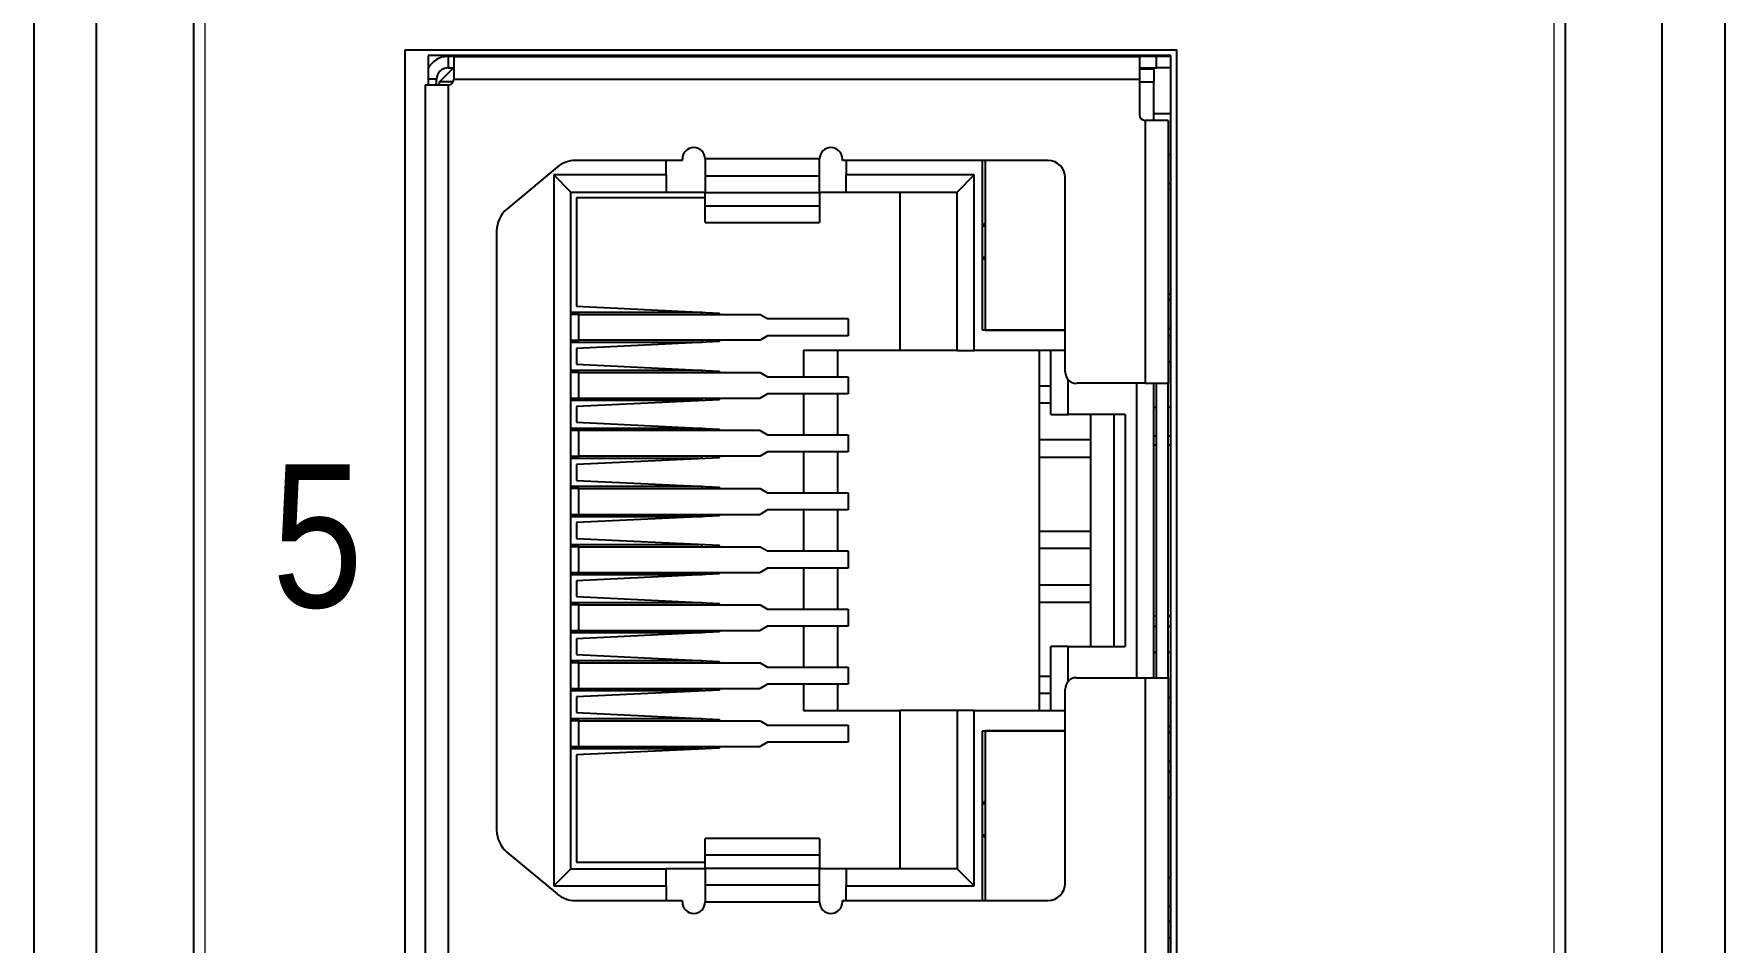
# Model space of a CAD drawing. Header units: inches. Extents: x 0 to 316, y -1 to 150.
# Drawn here: x 257.8278 to 258.1197, y 27.7797 to 27.9364 of the extents above; entities that cross this region are included whole.
import ezdxf

# ---------------------------------------------------------------- set-up
doc = ezdxf.new("R2010")
doc.units = ezdxf.units.IN
doc.header["$MEASUREMENT"] = 0
doc.styles.add('尺寸标注Arial', font='arial.ttf', dxfattribs={"width": 0.7})

# ---------------------------------------------------------------- blocks, each defined once
blk = doc.blocks.new('AB 1783-US5T')
at = {"color": 2}
for p, q in [((-0.5925, 4.5177), (-0.5925, 0.0001)), ((0.5728, 0), (0.5728, 4.5177)), ((-0.5493, 0.0001), (-0.5492, 4.5079)), ((0.5295, 0), (0.5295, 4.5079)), ((-0.4823, 0.1673), (-0.4823, 4.3406)), ((0.4626, 4.3406), (0.4626, 0.1673)), ((0.1909, 3.8799), (-0.3209, 3.8799)), ((-0.3209, 3.8799), (-0.3209, 3.8597)), ((-0.3043, 3.8705), (-0.313, 3.8618)), ((-0.3071, 3.8793), (-0.3071, 3.8715)), ((-0.3031, 3.8793), (-0.3071, 3.8793)), ((-0.3071, 3.8715), (-0.3031, 3.8715)), ((-0.3031, 3.8705), (-0.3043, 3.8705)), ((-0.3032, 3.8799), (-0.3032, 3.8793)), ((-0.3032, 3.8715), (-0.3032, 3.8705)), ((-0.3031, 3.8799), (-0.3031, 3.8793)), ((-0.3031, 3.8793), (-0.3031, 3.8636)), ((-0.3031, 3.8793), (0.1693, 3.8793)), ((0.0684, 3.8793), (0.0688, 3.8797)), ((0.0688, 3.8797), (0.069, 3.8799)), ((0.0773, 3.8793), (0.0778, 3.8799)), ((0.1078, 3.8793), (0.1072, 3.8799)), ((0.1161, 3.8799), (0.1163, 3.8797)), ((0.1163, 3.8797), (0.1166, 3.8793)), ((0.1693, 3.8799), (0.1693, 3.8793)), ((0.1693, 3.8793), (0.1693, 3.8636)), ((0.1811, 3.8793), (0.1693, 3.8793)), ((0.1693, 3.8715), (0.1811, 3.8715)), ((0.1791, 3.8705), (0.1693, 3.8705)), ((0.1791, 3.8705), (0.1791, 3.8618)), ((0.1811, 3.8715), (0.1811, 3.8793)), ((0.1909, 3.8793), (0.1811, 3.8793)), ((0.1909, 3.8715), (0.1811, 3.8715)), ((0.1909, 1.5846), (0.1909, 3.8799)), ((-0.3228, 3.8597), (-0.3228, 1.5959)), ((-0.3228, 3.8597), (-0.3071, 3.8597)), ((-0.315, 3.8636), (-0.3209, 3.8636)), ((-0.315, 3.8597), (-0.315, 3.8636)), ((-0.313, 3.8597), (-0.313, 3.8618)), ((-0.3036, 3.8618), (-0.313, 3.8618)), ((-0.3071, 3.8597), (-0.3071, 1.5959)), ((-0.3031, 3.8636), (0.1693, 3.8636)), ((0.1693, 3.8636), (0.1693, 3.8392)), ((0.1693, 3.8618), (0.1791, 3.8618)), ((0.1791, 3.8353), (0.1791, 3.8618)), ((0.1732, 3.8353), (0.1732, 3.6542)), ((0.189, 3.8353), (0.1732, 3.8353)), ((0.1909, 3.8398), (0.1791, 3.8398)), ((0.189, 3.8353), (0.189, 3.6542)), ((0.1909, 3.8116), (0.189, 3.8116)), ((-0.2319, 3.8031), (-0.2665, 3.7742)), ((-0.1457, 3.8077), (-0.2193, 3.8077)), ((-0.1567, 3.7977), (-0.1567, 3.8077)), ((-0.1457, 3.8087), (-0.1457, 3.8077)), ((-0.0512, 3.8087), (-0.1299, 3.8087)), ((-0.1299, 3.8087), (-0.1299, 3.7969)), ((-0.0512, 3.7969), (-0.0512, 3.8087)), ((-0.0354, 3.8077), (-0.0354, 3.8087)), ((0.1063, 3.8077), (-0.0354, 3.8077)), ((-0.0327, 3.8077), (-0.0327, 3.7977)), ((0.061, 3.8077), (0.061, 3.691)), ((0.063, 3.8077), (0.063, 3.6908)), ((-0.1567, 3.7977), (-0.2343, 3.7977)), ((-0.2343, 3.7977), (-0.2224, 3.7858)), ((-0.2343, 3.7977), (-0.2343, 3.3079)), ((-0.1567, 3.7977), (-0.1567, 3.7858)), ((-0.0512, 3.7969), (-0.1299, 3.7969)), ((-0.1299, 3.7969), (-0.1299, 3.7856)), ((-0.0512, 3.7856), (-0.0512, 3.7969)), ((0.0555, 3.7977), (-0.0327, 3.7977)), ((-0.0327, 3.7858), (-0.0327, 3.7977)), ((0.0555, 3.7977), (0.0437, 3.7858)), ((0.0555, 3.6768), (0.0555, 3.7977)), ((0.1181, 3.662), (0.1181, 3.7959)), ((0.189, 3.7919), (0.1909, 3.7919)), ((-0.2224, 3.7858), (-0.1567, 3.7858)), ((-0.2224, 3.3197), (-0.2224, 3.7858)), ((-0.2185, 3.7819), (-0.2185, 3.7073)), ((-0.1299, 3.7819), (-0.2185, 3.7819)), ((-0.1567, 3.7858), (-0.1299, 3.7858)), ((-0.1299, 3.7856), (-0.0512, 3.7856)), ((-0.1299, 3.7763), (-0.1299, 3.7856)), ((-0.0512, 3.7763), (-0.1299, 3.7763)), ((-0.1299, 3.765), (-0.1299, 3.7763)), ((-0.0512, 3.7858), (-0.0327, 3.7858)), ((-0.0512, 3.7856), (-0.0512, 3.7763)), ((-0.0512, 3.7763), (-0.0512, 3.765)), ((-0.0327, 3.7858), (0.0437, 3.7858)), ((0.0043, 3.7858), (0.0043, 3.6768)), ((0.0437, 3.6768), (0.0437, 3.7858)), ((-0.1299, 3.765), (-0.0512, 3.765)), ((0.061, 3.7626), (0.063, 3.7646)), ((-0.2736, 3.7591), (-0.2736, 3.3464)), ((0.061, 3.7626), (0.063, 3.7626)), ((0.061, 3.741), (0.063, 3.739)), ((0.061, 3.741), (0.063, 3.741)), ((-0.2185, 3.7073), (-0.1201, 3.7026)), ((0.189, 3.7158), (0.1909, 3.7158)), ((0.1909, 3.7116), (0.189, 3.7116)), ((-0.1319, 3.703), (-0.2224, 3.703)), ((-0.2171, 3.7016), (-0.2224, 3.7016)), ((-0.2171, 3.6839), (-0.2171, 3.7016)), ((-0.2171, 3.7016), (-0.0921, 3.7016)), ((-0.1319, 3.7016), (-0.1319, 3.703)), ((-0.1201, 3.7016), (-0.1201, 3.7026)), ((-0.0921, 3.7016), (-0.0871, 3.6987)), ((-0.0871, 3.6987), (-0.0314, 3.6987)), ((-0.0314, 3.6987), (-0.0314, 3.6869)), ((-0.2224, 3.6839), (-0.2171, 3.6839)), ((-0.2224, 3.6825), (-0.1319, 3.6825)), ((-0.1201, 3.6829), (-0.2185, 3.6782)), ((-0.0921, 3.6839), (-0.2171, 3.6839)), ((-0.1319, 3.6825), (-0.1319, 3.6839)), ((-0.1201, 3.6829), (-0.1201, 3.6839)), ((-0.0871, 3.6869), (-0.0921, 3.6839)), ((-0.0314, 3.6869), (-0.0871, 3.6869)), ((0.061, 3.691), (0.1181, 3.691)), ((0.063, 3.6908), (0.1181, 3.6908)), ((0.189, 3.6919), (0.1909, 3.6919)), ((0.1909, 3.6866), (0.189, 3.6866)), ((-0.2185, 3.6782), (-0.2185, 3.6673)), ((-0.0622, 3.6768), (-0.0622, 3.6587)), ((0.0043, 3.6768), (-0.0622, 3.6768)), ((-0.0386, 3.6587), (-0.0386, 3.6768)), ((0.0437, 3.6768), (0.0043, 3.6768)), ((0.0437, 3.6768), (0.0555, 3.6768)), ((0.1181, 3.6768), (0.0555, 3.6768)), ((0.1004, 3.4288), (0.1004, 3.6768)), ((0.1083, 3.6327), (0.1083, 3.6768)), ((-0.1319, 3.663), (-0.2224, 3.663)), ((-0.2171, 3.6616), (-0.2224, 3.6616)), ((-0.2185, 3.6673), (-0.1201, 3.6626)), ((-0.2171, 3.6439), (-0.2171, 3.6616)), ((-0.2171, 3.6616), (-0.0921, 3.6616)), ((-0.1319, 3.6616), (-0.1319, 3.663)), ((-0.1201, 3.6616), (-0.1201, 3.6626)), ((-0.0921, 3.6616), (-0.0871, 3.6587)), ((0.189, 3.6689), (0.1909, 3.6689)), ((-0.0871, 3.6587), (-0.0314, 3.6587)), ((-0.0314, 3.6587), (-0.0314, 3.6469)), ((0.1083, 3.6522), (0.1004, 3.6522)), ((0.1201, 3.6327), (0.1201, 3.6568)), ((0.1732, 3.6542), (0.126, 3.6542)), ((0.1673, 3.6542), (0.1673, 3.4514)), ((0.1732, 3.6542), (0.189, 3.6542)), ((0.1791, 3.4514), (0.1791, 3.6542)), ((0.1811, 3.4514), (0.1811, 3.6542)), ((0.189, 3.4514), (0.189, 3.6542)), ((-0.2224, 3.6439), (-0.2171, 3.6439)), ((-0.2224, 3.6425), (-0.1319, 3.6425)), ((-0.1201, 3.6429), (-0.2185, 3.6382)), ((-0.2185, 3.6382), (-0.2185, 3.6273)), ((-0.2171, 3.6439), (-0.0921, 3.6439)), ((-0.1319, 3.6425), (-0.1319, 3.6439)), ((-0.1201, 3.6429), (-0.1201, 3.6439)), ((-0.0871, 3.6469), (-0.0921, 3.6439)), ((-0.0314, 3.6469), (-0.0871, 3.6469)), ((-0.0622, 3.6469), (-0.0622, 3.6187)), ((-0.0386, 3.6187), (-0.0386, 3.6469)), ((0.1083, 3.6404), (0.1004, 3.6404)), ((0.1811, 3.6376), (0.1791, 3.6376)), ((0.1909, 3.6376), (0.189, 3.6376)), ((-0.2185, 3.6273), (-0.1201, 3.6226)), ((0.1083, 3.6327), (0.1201, 3.6327)), ((0.1594, 3.6327), (0.1201, 3.6327)), ((0.1358, 3.4729), (0.1358, 3.6327)), ((0.1516, 3.6327), (0.1516, 3.4729)), ((0.1594, 3.6327), (0.1594, 3.4729)), ((-0.1319, 3.623), (-0.2224, 3.623)), ((-0.2171, 3.6216), (-0.2224, 3.6216)), ((-0.2171, 3.6039), (-0.2171, 3.6216)), ((-0.0921, 3.6216), (-0.2171, 3.6216)), ((-0.1319, 3.6216), (-0.1319, 3.623)), ((-0.1201, 3.6216), (-0.1201, 3.6226)), ((-0.0921, 3.6216), (-0.0871, 3.6187)), ((-0.0871, 3.6187), (-0.0314, 3.6187)), ((-0.0314, 3.6187), (-0.0314, 3.6069)), ((0.1358, 3.6152), (0.1004, 3.6152)), ((0.1791, 3.6179), (0.1811, 3.6179)), ((0.189, 3.6179), (0.1909, 3.6179)), ((-0.2224, 3.6039), (-0.2171, 3.6039)), ((-0.2224, 3.6025), (-0.1319, 3.6025)), ((-0.1201, 3.6029), (-0.2185, 3.5982)), ((-0.0921, 3.6039), (-0.2171, 3.6039)), ((-0.1319, 3.6025), (-0.1319, 3.6039)), ((-0.1201, 3.6029), (-0.1201, 3.6039)), ((-0.0871, 3.6069), (-0.0921, 3.6039)), ((-0.0314, 3.6069), (-0.0871, 3.6069)), ((-0.0622, 3.6069), (-0.0622, 3.5787)), ((-0.0386, 3.5787), (-0.0386, 3.6069)), ((0.1004, 3.6034), (0.1358, 3.6034)), ((0.1791, 3.6118), (0.1811, 3.6118)), ((0.189, 3.6118), (0.1909, 3.6118)), ((-0.2185, 3.5982), (-0.2185, 3.5873)), ((-0.1319, 3.583), (-0.2224, 3.583)), ((-0.2171, 3.5816), (-0.2224, 3.5816)), ((-0.2185, 3.5873), (-0.1201, 3.5826)), ((-0.2171, 3.5639), (-0.2171, 3.5816)), ((-0.2171, 3.5816), (-0.0921, 3.5816)), ((-0.1319, 3.5816), (-0.1319, 3.583)), ((-0.1201, 3.5816), (-0.1201, 3.5826)), ((-0.0921, 3.5816), (-0.0871, 3.5787)), ((-0.0871, 3.5787), (-0.0314, 3.5787)), ((-0.0314, 3.5787), (-0.0314, 3.5669)), ((-0.0871, 3.5669), (-0.0921, 3.5639)), ((-0.0314, 3.5669), (-0.0871, 3.5669)), ((-0.0622, 3.5669), (-0.0622, 3.5387)), ((-0.0386, 3.5387), (-0.0386, 3.5669)), ((-0.2224, 3.5639), (-0.2171, 3.5639)), ((-0.2224, 3.5625), (-0.1319, 3.5625)), ((-0.1201, 3.5629), (-0.2185, 3.5582)), ((-0.2185, 3.5582), (-0.2185, 3.5473)), ((-0.2171, 3.5639), (-0.0921, 3.5639)), ((-0.1319, 3.5625), (-0.1319, 3.5639)), ((-0.1201, 3.5629), (-0.1201, 3.5639)), ((-0.1319, 3.543), (-0.2224, 3.543)), ((-0.2185, 3.5473), (-0.1201, 3.5426)), ((-0.1319, 3.5416), (-0.1319, 3.543)), ((0.1358, 3.5522), (0.1004, 3.5522)), ((-0.2171, 3.5416), (-0.2224, 3.5416)), ((-0.2171, 3.5239), (-0.2171, 3.5416)), ((-0.2171, 3.5416), (-0.0921, 3.5416)), ((-0.1201, 3.5416), (-0.1201, 3.5426)), ((-0.0921, 3.5416), (-0.0871, 3.5387)), ((-0.0871, 3.5387), (-0.0314, 3.5387)), ((-0.0314, 3.5387), (-0.0314, 3.5269)), ((0.1358, 3.5404), (0.1004, 3.5404)), ((-0.2224, 3.5239), (-0.2171, 3.5239)), ((-0.2224, 3.5225), (-0.1319, 3.5225)), ((-0.1201, 3.5229), (-0.2185, 3.5182)), ((-0.2171, 3.5239), (-0.0921, 3.5239)), ((-0.1319, 3.5225), (-0.1319, 3.5239)), ((-0.1201, 3.5229), (-0.1201, 3.5239)), ((-0.0871, 3.5269), (-0.0921, 3.5239)), ((-0.0314, 3.5269), (-0.0871, 3.5269)), ((-0.0622, 3.5269), (-0.0622, 3.4987)), ((-0.0386, 3.4987), (-0.0386, 3.5269)), ((-0.2185, 3.5182), (-0.2185, 3.5073)), ((0.1358, 3.5152), (0.1004, 3.5152)), ((-0.1319, 3.503), (-0.2224, 3.503)), ((-0.2171, 3.5016), (-0.2224, 3.5016)), ((-0.2185, 3.5073), (-0.1201, 3.5026)), ((-0.2171, 3.4839), (-0.2171, 3.5016)), ((-0.2171, 3.5016), (-0.0921, 3.5016)), ((-0.1319, 3.5016), (-0.1319, 3.503)), ((-0.1201, 3.5016), (-0.1201, 3.5026)), ((-0.0921, 3.5016), (-0.0871, 3.4987)), ((-0.0871, 3.4987), (-0.0314, 3.4987)), ((-0.0314, 3.4987), (-0.0314, 3.4869)), ((0.1004, 3.5034), (0.1358, 3.5034)), ((-0.0871, 3.4869), (-0.0921, 3.4839)), ((-0.0314, 3.4869), (-0.0871, 3.4869)), ((-0.0622, 3.4869), (-0.0622, 3.4587)), ((-0.0386, 3.4587), (-0.0386, 3.4869)), ((0.1811, 3.4937), (0.1791, 3.4937)), ((0.1811, 3.4866), (0.1791, 3.4866)), ((0.1909, 3.4937), (0.189, 3.4937)), ((0.1909, 3.4866), (0.189, 3.4866)), ((-0.2224, 3.4839), (-0.2171, 3.4839)), ((-0.2224, 3.4825), (-0.1319, 3.4825)), ((-0.1201, 3.4829), (-0.2185, 3.4782)), ((-0.2185, 3.4782), (-0.2185, 3.4673)), ((-0.2171, 3.4839), (-0.0921, 3.4839)), ((-0.1319, 3.4825), (-0.1319, 3.4839)), ((-0.1201, 3.4829), (-0.1201, 3.4839)), ((0.1083, 3.4288), (0.1083, 3.4729)), ((0.1201, 3.4729), (0.1083, 3.4729)), ((0.1201, 3.4487), (0.1201, 3.4729)), ((0.1201, 3.4729), (0.1594, 3.4729)), ((-0.1319, 3.463), (-0.2224, 3.463)), ((-0.2171, 3.4616), (-0.2224, 3.4616)), ((-0.2185, 3.4673), (-0.1201, 3.4626)), ((-0.2171, 3.4439), (-0.2171, 3.4616)), ((-0.2171, 3.4616), (-0.0921, 3.4616)), ((-0.1319, 3.4616), (-0.1319, 3.463)), ((-0.1201, 3.4616), (-0.1201, 3.4626)), ((-0.0921, 3.4616), (-0.0871, 3.4587)), ((0.1791, 3.4689), (0.1811, 3.4689)), ((0.189, 3.4689), (0.1909, 3.4689)), ((-0.0871, 3.4587), (-0.0314, 3.4587)), ((-0.0314, 3.4587), (-0.0314, 3.4469)), ((0.1083, 3.4522), (0.1004, 3.4522)), ((0.126, 3.4514), (0.1732, 3.4514)), ((0.1732, 3.4514), (0.1732, 3.1042)), ((0.1732, 3.4514), (0.189, 3.4514)), ((0.189, 3.4514), (0.189, 3.1042)), ((-0.2224, 3.4439), (-0.2171, 3.4439)), ((-0.2224, 3.4425), (-0.1319, 3.4425)), ((-0.1201, 3.4429), (-0.2185, 3.4382)), ((-0.2185, 3.4382), (-0.2185, 3.4273)), ((-0.2171, 3.4439), (-0.0921, 3.4439)), ((-0.1319, 3.4425), (-0.1319, 3.4439)), ((-0.1201, 3.4429), (-0.1201, 3.4439)), ((-0.0871, 3.4469), (-0.0921, 3.4439)), ((-0.0314, 3.4469), (-0.0871, 3.4469)), ((-0.0622, 3.4469), (-0.0622, 3.4288)), ((-0.0386, 3.4288), (-0.0386, 3.4469)), ((0.1083, 3.4404), (0.1004, 3.4404)), ((0.1181, 3.3097), (0.1181, 3.4435)), ((-0.2185, 3.4273), (-0.1201, 3.4226)), ((-0.0622, 3.4288), (0.0043, 3.4288)), ((0.0043, 3.4288), (0.0043, 3.3197)), ((0.0437, 3.4288), (0.0043, 3.4288)), ((0.0437, 3.4288), (0.0437, 3.3197)), ((0.0555, 3.4288), (0.0437, 3.4288)), ((0.0555, 3.3079), (0.0555, 3.4288)), ((0.0555, 3.4288), (0.1181, 3.4288)), ((0.1909, 3.4376), (0.189, 3.4376)), ((-0.1319, 3.423), (-0.2224, 3.423)), ((-0.2171, 3.4216), (-0.2224, 3.4216)), ((-0.2171, 3.4039), (-0.2171, 3.4216)), ((-0.2171, 3.4216), (-0.0921, 3.4216)), ((-0.1319, 3.4216), (-0.1319, 3.423)), ((-0.1201, 3.4216), (-0.1201, 3.4226)), ((-0.0921, 3.4216), (-0.0871, 3.4187)), ((-0.0871, 3.4187), (-0.0314, 3.4187)), ((-0.0314, 3.4187), (-0.0314, 3.4069)), ((0.061, 3.4146), (0.061, 3.2979)), ((0.1181, 3.4146), (0.061, 3.4146)), ((0.063, 3.4148), (0.063, 3.2979)), ((0.1181, 3.4148), (0.063, 3.4148)), ((0.189, 3.4179), (0.1909, 3.4179)), ((-0.2224, 3.4039), (-0.2171, 3.4039)), ((-0.1201, 3.4029), (-0.2185, 3.3982)), ((-0.2171, 3.4039), (-0.0921, 3.4039)), ((-0.1319, 3.4025), (-0.1319, 3.4039)), ((-0.1201, 3.4029), (-0.1201, 3.4039)), ((-0.0871, 3.4069), (-0.0921, 3.4039)), ((-0.0314, 3.4069), (-0.0871, 3.4069)), ((0.1909, 3.4136), (0.189, 3.4136)), ((-0.2224, 3.4025), (-0.1319, 3.4025)), ((-0.2185, 3.3982), (-0.2185, 3.3244)), ((0.189, 3.3939), (0.1909, 3.3939)), ((0.1909, 3.3866), (0.189, 3.3866)), ((0.189, 3.3689), (0.1909, 3.3689)), ((0.063, 3.3666), (0.061, 3.3646)), ((0.063, 3.3646), (0.061, 3.3646)), ((-0.0512, 3.3405), (-0.1299, 3.3405)), ((-0.1299, 3.3293), (-0.1299, 3.3405)), ((-0.0512, 3.3405), (-0.0512, 3.3293)), ((0.063, 3.341), (0.061, 3.3429)), ((0.063, 3.3429), (0.061, 3.3429)), ((-0.2665, 3.3313), (-0.2319, 3.3024)), ((-0.2185, 3.3244), (-0.1299, 3.3244)), ((-0.1299, 3.3293), (-0.0512, 3.3293)), ((-0.1299, 3.3199), (-0.1299, 3.3293)), ((-0.0512, 3.3293), (-0.0512, 3.3199)), ((-0.2343, 3.3079), (-0.2224, 3.3197)), ((-0.2224, 3.3197), (-0.1567, 3.3197)), ((-0.1567, 3.3079), (-0.1567, 3.3197)), ((-0.1299, 3.3197), (-0.1567, 3.3197)), ((-0.0512, 3.3199), (-0.1299, 3.3199)), ((-0.1299, 3.3199), (-0.1299, 3.3087)), ((-0.0512, 3.3087), (-0.0512, 3.3199)), ((-0.0327, 3.3197), (-0.0512, 3.3197)), ((0.0437, 3.3197), (-0.0327, 3.3197)), ((-0.0327, 3.3197), (-0.0327, 3.3079)), ((0.0437, 3.3197), (0.0555, 3.3079)), ((0.1909, 3.3136), (0.189, 3.3136)), ((-0.2343, 3.3079), (-0.1567, 3.3079)), ((-0.1567, 3.3079), (-0.1567, 3.2979)), ((-0.1299, 3.3087), (-0.0512, 3.3087)), ((-0.1299, 3.3087), (-0.1299, 3.2969)), ((-0.0512, 3.2969), (-0.0512, 3.3087)), ((-0.0327, 3.3079), (0.0555, 3.3079)), ((-0.0327, 3.2979), (-0.0327, 3.3079)), ((-0.2193, 3.2979), (-0.1457, 3.2979)), ((-0.1457, 3.2979), (-0.1457, 3.2969)), ((-0.1299, 3.2969), (-0.0512, 3.2969)), ((-0.0354, 3.2969), (-0.0354, 3.2979)), ((-0.0354, 3.2979), (0.1063, 3.2979)), ((0.189, 3.2939), (0.1909, 3.2939)), ((0.189, 3.2837), (0.1909, 3.2837)), ((0.1909, 3.2719), (0.189, 3.2719))]:
    blk.add_line(p, q, dxfattribs=at)
at = {"color": 2, "linetype": 'Continuous', "lineweight": 15}
for p, q in [((-0.4744, 0.1673), (-0.4744, 4.3406)), ((0.4547, 4.3406), (0.4547, 0.1673)), ((0.1949, 3.8839), (-0.3366, 3.8839)), ((-0.3366, 3.8839), (-0.3366, 1.5807)), ((0.1949, 1.5807), (0.1949, 3.8839))]:
    blk.add_line(p, q, dxfattribs=at)
at = {"color": 2}
for centre, radius, start, end in [((-0.3071, 3.8636), 0.0157, 90, 151.045), ((-0.3071, 3.8636), 0.00787, 90, 180), ((-0.3071, 3.8636), 0.00394, 269.9997, 0), ((0.1732, 3.8392), 0.00394, 180, 270), ((-0.1378, 3.8087), 0.00787, 0, 180), ((-0.0433, 3.8087), 0.00787, 0, 180), ((-0.2193, 3.788), 0.0197, 90, 129.8056), ((0.1063, 3.7959), 0.0118, 0, 90), ((-0.2539, 3.7591), 0.0197, 129.8056, 180), ((0.126, 3.662), 0.00787, 180, 270), ((0.126, 3.4435), 0.00787, 90, 180), ((-0.2539, 3.3464), 0.0197, 180, 230.1944), ((0.1063, 3.3097), 0.0118, 270, 0), ((-0.2193, 3.3175), 0.0197, 230.1944, 270), ((-0.1378, 3.2969), 0.00787, 180, 0), ((-0.0433, 3.2969), 0.00787, 180, 0)]:
    blk.add_arc(centre, radius, start, end, dxfattribs=at)
blk.add_open_spline([(-0.3366, 3.8839), (-0.3366, 3.8839), (-0.3366, 1.5807), (-0.3366, 1.5807), (-0.3366, 1.5807), (-0.3366, 1.5807), (0.1949, 1.5807), (0.1949, 1.5807), (0.1949, 1.5807), (0.1949, 1.5807), (0.1949, 3.8839), (0.1949, 3.8839), (0.1949, 3.8839), (0.1949, 3.8839), (-0.3366, 3.8839), (-0.3366, 3.8839)], degree=3, knots=[0, 0, 0, 0, 0.25, 0.25, 0.25, 0.25, 0.5, 0.5, 0.5, 0.5, 0.75, 0.75, 0.75, 0.75, 1, 1, 1, 1], dxfattribs=at)
at = {"color": 2, "insert": (-0.4284, 3.5983), "char_height": 0.098425, "attachment_point": 1, "style": '尺寸标注Arial'}
blk.add_mtext_dynamic_manual_height_columns('{\\fArial Narrow|b0|i0|c0|p34;\\W1;5}', width=0.230071, gutter_width=0.689, heights=[0], dxfattribs=at)

msp = doc.modelspace()

# ---------------------------------------------------------------- block references
at = {"linetype": 'Continuous', "xscale": 0.2504457935124523, "yscale": 0.2504457935124523, "zscale": 0.2504457935124523}
msp.add_blockref('AB 1783-US5T', (257.97623, 26.96092), dxfattribs=at)

doc.saveas('drawing.dxf')
